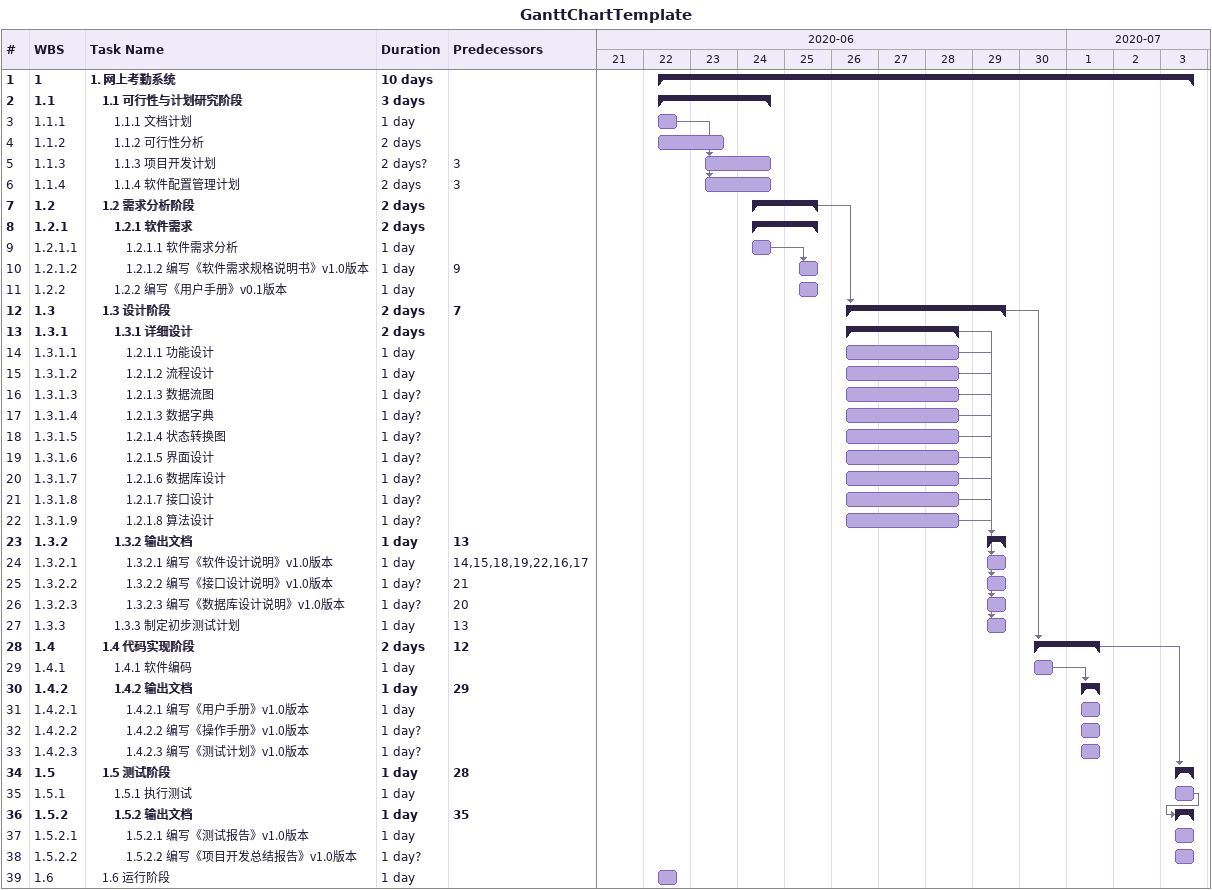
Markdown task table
GanttChartTemplate

| ID | WBS | Task | Duration | Start | Finish | Predecessors |
|---|---|---|---|---|---|---|
| 1 | 1 | **1. 网上考勤系统** | 10d | 2020-06-22 | 2020-07-03 |  |
| 2 | 1.1 | **1.1 可行性与计划研究阶段** | 3d | 2020-06-22 | 2020-06-24 |  |
| 3 | 1.1.1 | 1.1.1 文档计划 | 1d | 2020-06-22 | 2020-06-22 |  |
| 4 | 1.1.2 | 1.1.2 可行性分析 | 2d | 2020-06-22 | 2020-06-23 |  |
| 5 | 1.1.3 | 1.1.3 项目开发计划 | 2d? | 2020-06-23 | 2020-06-24 | 3 |
| 6 | 1.1.4 | 1.1.4 软件配置管理计划 | 2d | 2020-06-23 | 2020-06-24 | 3 |
| 7 | 1.2 | **1.2 需求分析阶段** | 2d | 2020-06-24 | 2020-06-25 |  |
| 8 | 1.2.1 | **1.2.1 软件需求** | 2d | 2020-06-24 | 2020-06-25 |  |
| 9 | 1.2.1.1 | 1.2.1.1 软件需求分析 | 1d | 2020-06-24 | 2020-06-24 |  |
| 10 | 1.2.1.2 | 1.2.1.2 编写《软件需求规格说明书》v1.0版本 | 1d | 2020-06-25 | 2020-06-25 | 9 |
| 11 | 1.2.2 | 1.2.2 编写《用户手册》v0.1版本 | 1d | 2020-06-25 | 2020-06-25 |  |
| 12 | 1.3 | **1.3 设计阶段** | 2d | 2020-06-26 | 2020-06-29 | 7 |
| 13 | 1.3.1 | **1.3.1 详细设计** | 2d | 2020-06-26 | 2020-06-28 |  |
| 14 | 1.3.1.1 | 1.2.1.1 功能设计 | 1d | 2020-06-26 | 2020-06-28 |  |
| 15 | 1.3.1.2 | 1.2.1.2 流程设计 | 1d | 2020-06-26 | 2020-06-28 |  |
| 16 | 1.3.1.3 | 1.2.1.3 数据流图 | 1d? | 2020-06-26 | 2020-06-28 |  |
| 17 | 1.3.1.4 | 1.2.1.3 数据字典 | 1d? | 2020-06-26 | 2020-06-28 |  |
| 18 | 1.3.1.5 | 1.2.1.4 状态转换图 | 1d? | 2020-06-26 | 2020-06-28 |  |
| 19 | 1.3.1.6 | 1.2.1.5 界面设计 | 1d? | 2020-06-26 | 2020-06-28 |  |
| 20 | 1.3.1.7 | 1.2.1.6 数据库设计 | 1d? | 2020-06-26 | 2020-06-28 |  |
| 21 | 1.3.1.8 | 1.2.1.7 接口设计 | 1d? | 2020-06-26 | 2020-06-28 |  |
| 22 | 1.3.1.9 | 1.2.1.8 算法设计 | 1d? | 2020-06-26 | 2020-06-28 |  |
| 23 | 1.3.2 | **1.3.2 输出文档** | 1d | 2020-06-29 | 2020-06-29 | 13 |
| 24 | 1.3.2.1 | 1.3.2.1 编写《软件设计说明》v1.0版本 | 1d | 2020-06-29 | 2020-06-29 | 14, 15, 18, 19, 22, 16, 17 |
| 25 | 1.3.2.2 | 1.3.2.2 编写《接口设计说明》v1.0版本 | 1d? | 2020-06-29 | 2020-06-29 | 21 |
| 26 | 1.3.2.3 | 1.3.2.3 编写《数据库设计说明》v1.0版本 | 1d? | 2020-06-29 | 2020-06-29 | 20 |
| 27 | 1.3.3 | 1.3.3 制定初步测试计划 | 1d | 2020-06-29 | 2020-06-29 | 13 |
| 28 | 1.4 | **1.4 代码实现阶段** | 2d | 2020-06-30 | 2020-07-01 | 12 |
| 29 | 1.4.1 | 1.4.1 软件编码 | 1d | 2020-06-30 | 2020-06-30 |  |
| 30 | 1.4.2 | **1.4.2 输出文档** | 1d | 2020-07-01 | 2020-07-01 | 29 |
| 31 | 1.4.2.1 | 1.4.2.1 编写《用户手册》v1.0版本 | 1d | 2020-07-01 | 2020-07-01 |  |
| 32 | 1.4.2.2 | 1.4.2.2 编写《操作手册》v1.0版本 | 1d? | 2020-07-01 | 2020-07-01 |  |
| 33 | 1.4.2.3 | 1.4.2.3 编写《测试计划》v1.0版本 | 1d? | 2020-07-01 | 2020-07-01 |  |
| 34 | 1.5 | **1.5 测试阶段** | 1d | 2020-07-03 | 2020-07-03 | 28 |
| 35 | 1.5.1 | 1.5.1 执行测试 | 1d | 2020-07-03 | 2020-07-03 |  |
| 36 | 1.5.2 | **1.5.2 输出文档** | 1d | 2020-07-03 | 2020-07-03 | 35 |
| 37 | 1.5.2.1 | 1.5.2.1 编写《测试报告》v1.0版本 | 1d | 2020-07-03 | 2020-07-03 |  |
| 38 | 1.5.2.2 | 1.5.2.2 编写《项目开发总结报告》v1.0版本 | 1d? | 2020-07-03 | 2020-07-03 |  |
| 39 | 1.6 | 1.6 运行阶段 | 1d | 2020-06-22 | 2020-06-22 |  |
